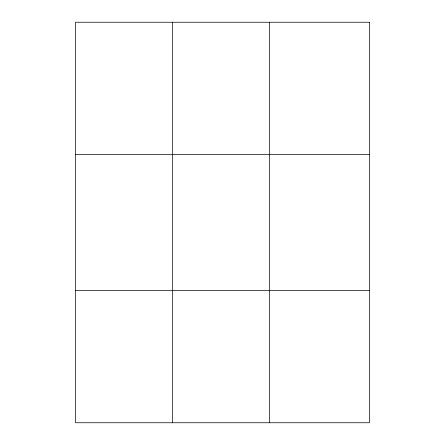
<?xml version="1.0" encoding="UTF-8"?>
<svg xmlns="http://www.w3.org/2000/svg" width="445" height="445" viewBox="0 0 445 445"><rect width="100%" height="100%" fill="white"/><g stroke="black" fill="none" stroke-linecap="round" stroke-linejoin="round"><path stroke-width="0.67" d="M172.538 22.25L172.538 422.75M269.52 22.25L269.52 422.75M75.555 154.415L369.445 154.415M75.555 290.585L369.445 290.585M369.445 22.25L369.445 422.75L75.555 422.75L75.555 22.25L369.445 22.25"/></g></svg>
